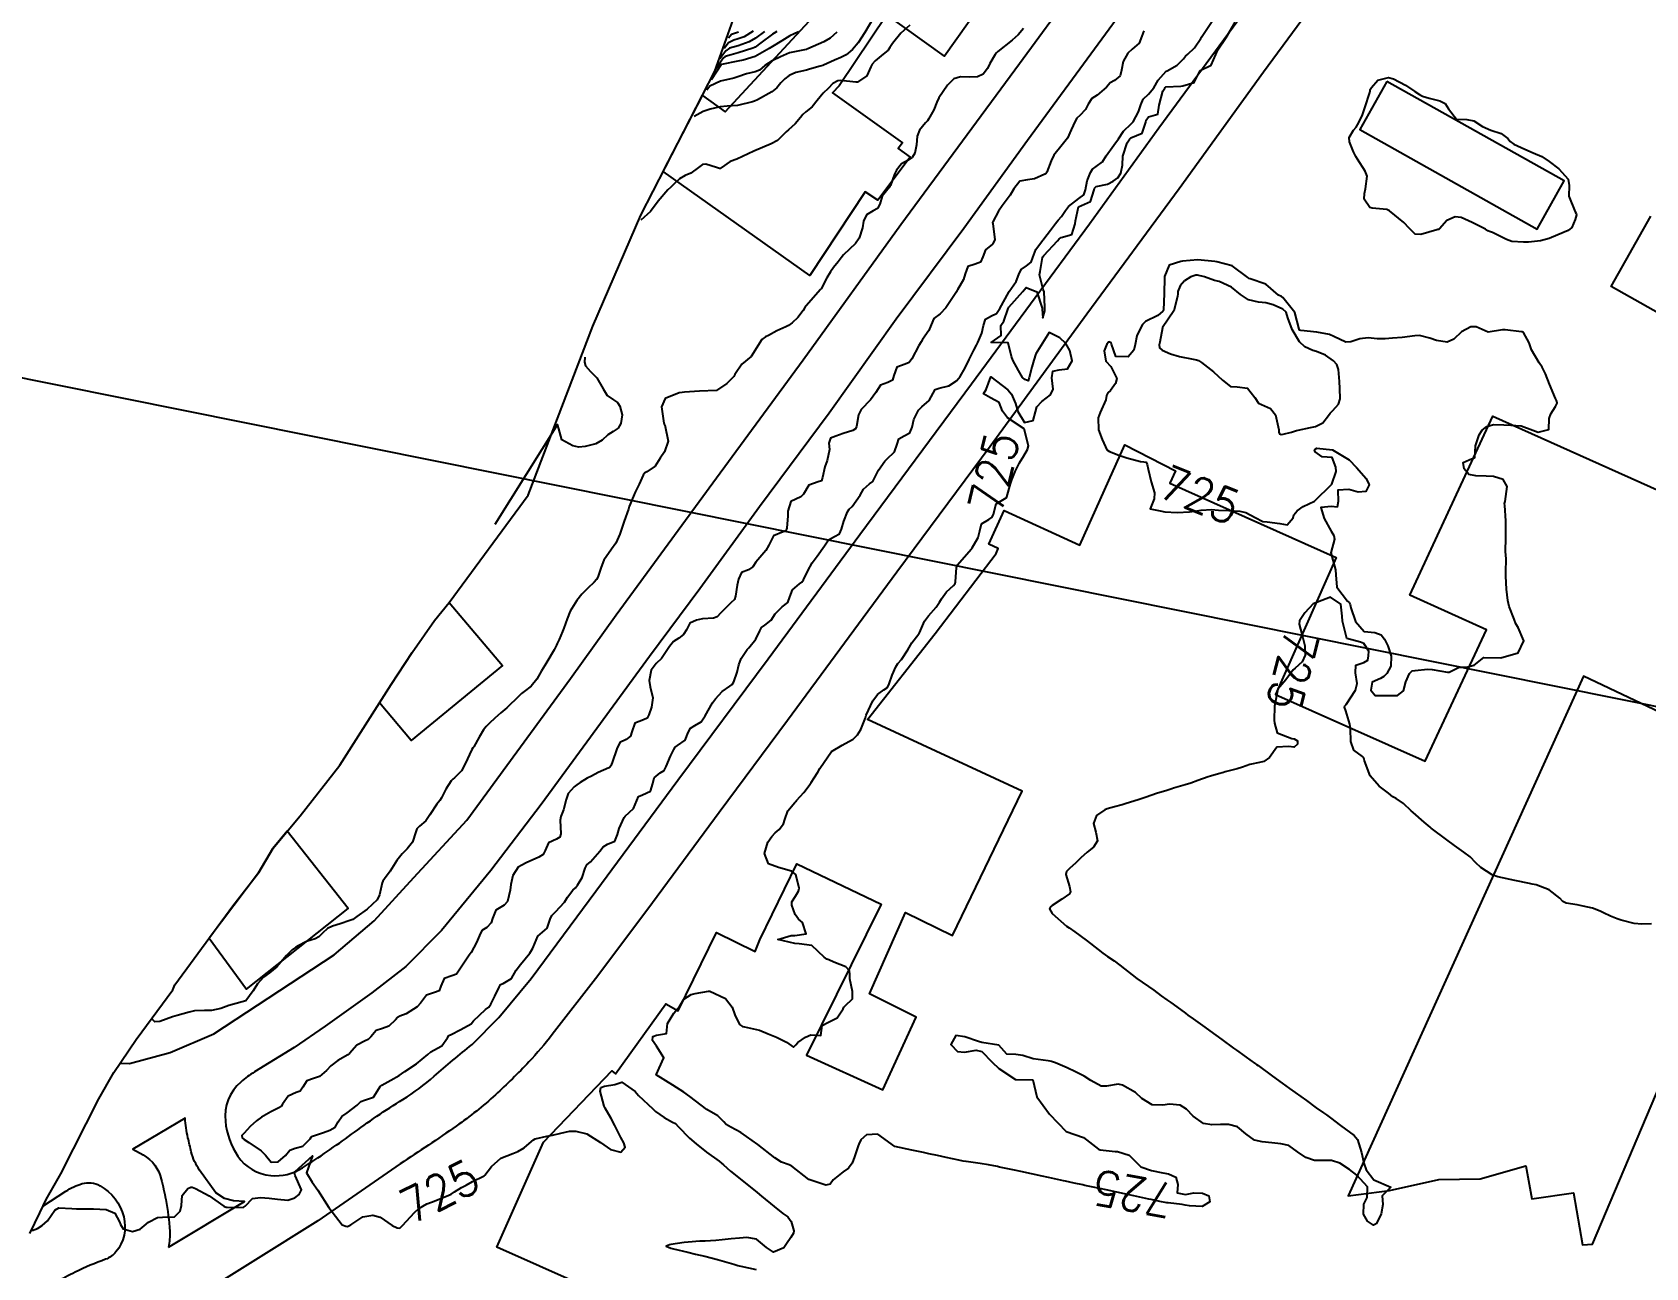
# Model space of a CAD drawing. Header units: metres. Extents: x 318500 to 325275, y 7408834 to 7428799.
# Drawn here: x 322955.4 to 323143.9, y 7418727.6 to 7418871.9 of the extents above; entities that cross this region are included whole.
import ezdxf
from ezdxf.enums import TextEntityAlignment as Align

# ---------------------------------------------------------------- set-up
doc = ezdxf.new("R2010")
doc.units = ezdxf.units.M
doc.header["$MEASUREMENT"] = 0
doc.layers.add('_TEXTO_CONGELA', color=45, linetype='Continuous', plot=False)
for name, color, linetype in [('Area', 45, 'Continuous'), ('Cotas', 45, 'Continuous'), ('Curvas de Nivel 1m', 11, 'Continuous'), ('Curvas de Nivel 5m', 15, 'Continuous'), ('Edificações', 30, 'Continuous'), ('Vias Primárias', 230, 'Continuous')]:
    doc.layers.add(name, color=color, linetype=linetype)
doc.styles.add('Style-STANDARD', font='STANDARD.shx')

msp = doc.modelspace()

# ---------------------------------------------------------------- linework, layer by layer
at = {"layer": '_TEXTO_CONGELA'}
msp.add_line((323261.6, 7418769.7), (322845.17, 7418853.43), dxfattribs=at)
at = {"layer": 'Area'}
msp.add_lwpolyline([(322955.14, 7418731.59), (322956.3, 7418734.02), (322957.04, 7418735.59), (322958.76, 7418738.56), (322963.19, 7418747.33), (322964.96, 7418750.41), (322967.58, 7418754.28), (322971.84, 7418760.05), (322972.07, 7418760.64), (322978.85, 7418769.86), (322981.84, 7418773.74), (322983.54, 7418776.58), (322986.71, 7418780.4), (322991.36, 7418786.31), (322997.35, 7418795.73), (322999.79, 7418799.47), (323002.42, 7418803.21), (323004.13, 7418805.3), (323013.33, 7418817.83), (323020.88, 7418837.56), (323026.49, 7418850.52), (323035.16, 7418867.36), (323038.25, 7418876.11)], dxfattribs=at)
at = {"layer": 'Curvas de Nivel 1m', "flags": 128}
for points, elevation in [([(323085.27, 7418872.05), (323085.03, 7418871.42), (323084.7, 7418870.61), (323083.88, 7418869.9), (323083.38, 7418869.44), (323082.84, 7418868.47), (323082.66, 7418867.45), (323082.5, 7418866.79), (323081.83, 7418866.27), (323081.31, 7418865.99), (323080.9, 7418865.47), (323079.81, 7418864.54), (323079.16, 7418864.14), (323078.76, 7418863.5), (323078.44, 7418862.86), (323077.78, 7418862.16), (323077.44, 7418861.85), (323077.25, 7418861.52), (323076.78, 7418860.5), (323076.34, 7418859.53), (323075.73, 7418858.74), (323074.76, 7418857.55), (323074.41, 7418856.86), (323073.92, 7418855.57), (323073.84, 7418855.42), (323073.69, 7418855.32), (323072.47, 7418854.79), (323071.68, 7418854.64), (323070.76, 7418854.51), (323070.08, 7418853.61), (323069.65, 7418852.87), (323068.7, 7418851.63), (323068.28, 7418850.99), (323067.61, 7418849.75), (323067.58, 7418849.68), (323067.58, 7418849.65), (323067.61, 7418849.56), (323067.86, 7418847.65), (323067.57, 7418847.15), (323066.75, 7418846.48), (323066.44, 7418845.66), (323066.16, 7418845.06), (323065.55, 7418844.81), (323064.7, 7418844.53), (323064.37, 7418843.69), (323064.19, 7418843.02), (323063.5, 7418841.83), (323063.45, 7418841.76), (323063.43, 7418841.7), (323063.38, 7418841.58), (323062.12, 7418839.72), (323061.47, 7418839.02), (323060.74, 7418838.46), (323060.42, 7418837.74), (323060.13, 7418837.06), (323059.42, 7418836.03), (323059.24, 7418835.75), (323058.99, 7418835.33), (323058.15, 7418833.77), (323057.85, 7418833.31), (323057.39, 7418833.14), (323056.39, 7418832.79), (323056.05, 7418831.8), (323055.9, 7418831.27), (323055.36, 7418830.98), (323054.48, 7418830.69), (323053.96, 7418829.82), (323053.33, 7418828.98), (323052.24, 7418827.85), (323051.93, 7418827.23), (323051.69, 7418825.85), (323051.58, 7418825.56), (323051.28, 7418825.38), (323050.13, 7418825.02), (323049.27, 7418824.72), (323048.67, 7418824.49), (323048.48, 7418823.89), (323048.54, 7418823.18), (323048.27, 7418821.89), (323047.98, 7418821.15), (323047.73, 7418819.9), (323047.59, 7418819.52), (323047.2, 7418819.39), (323046.11, 7418819.01), (323045.51, 7418817.93), (323045.18, 7418817.63), (323044.02, 7418817.1), (323043.69, 7418815.95), (323043.68, 7418815.43), (323043.55, 7418813.96), (323043.43, 7418813.66), (323043.12, 7418813.55), (323042.01, 7418813.08), (323041.46, 7418811.98), (323041.09, 7418811.39), (323039.94, 7418810.01), (323039.6, 7418809.48), (323039.07, 7418809.11), (323038.28, 7418808.81), (323037.93, 7418808.03), (323037.76, 7418807.31), (323037.57, 7418806.03), (323037.43, 7418805.63), (323037.01, 7418805.27), (323035.8, 7418804.06), (323035.43, 7418803.63), (323034.99, 7418803.47), (323033.69, 7418803.39), (323032.99, 7418803.25), (323032.21, 7418802.88), (323031.82, 7418802.11), (323031.49, 7418801.58), (323030.96, 7418801.15), (323030.33, 7418800.75), (323029.87, 7418800.14), (323028.93, 7418798.76), (323028.31, 7418798.16), (323027.7, 7418797.38), (323027.47, 7418796.17), (323027.6, 7418795.45), (323027.89, 7418794.16), (323027.76, 7418793.08), (323027.44, 7418792.17), (323027.23, 7418791.78), (323026.83, 7418791.61), (323025.8, 7418791.22), (323025.44, 7418790.19), (323025.3, 7418789.7), (323024.8, 7418789.31), (323024.06, 7418788.94), (323023.72, 7418788.22), (323023.16, 7418786.62), (323022.99, 7418786.23), (323022.9, 7418786.08), (323022.76, 7418786), (323021.54, 7418785.45), (323020.74, 7418785.01), (323020.23, 7418784.78), (323019.4, 7418784.27), (323019.01, 7418783.99), (323018.72, 7418783.78), (323018.02, 7418782.99), (323017.79, 7418782.29), (323017.47, 7418781.08), (323017.17, 7418780.3), (323017.1, 7418779.88), (323017.16, 7418778.3), (323017.05, 7418777.89), (323016.64, 7418777.64), (323015.72, 7418777.23), (323015.32, 7418776.32), (323015.09, 7418775.85), (323014.61, 7418775.54), (323013.13, 7418774.88), (323012.6, 7418774.64), (323012.19, 7418774.37), (323011.54, 7418773.42), (323011.31, 7418772.38), (323011.23, 7418771.71), (323010.95, 7418770.38), (323010.54, 7418769.94), (323009.56, 7418769.37), (323009.19, 7418768.4), (323009.04, 7418767.87), (323008.5, 7418767.36), (323007.93, 7418766.99), (323007.66, 7418766.42), (323007.31, 7418765.6), (323006.68, 7418764.44), (323006.46, 7418764.11), (323005.36, 7418762.46), (323004.99, 7418761.9), (323004.43, 7418761.7), (323003.53, 7418761.37), (323003.14, 7418760.48), (323002.94, 7418759.95), (323002.4, 7418759.77), (323001.47, 7418759.43), (323000.76, 7418758.51), (323000.38, 7418758.07), (322999.08, 7418757.25), (322998.36, 7418756.97), (322998.07, 7418756.84), (322997.85, 7418756.56), (322997.08, 7418755.83), (322996.34, 7418755.56), (322995.61, 7418755.31), (322994.96, 7418754.59), (322994.66, 7418754.26), (322994.32, 7418754.11), (322993.32, 7418753.61), (322992.47, 7418752.63), (322992.3, 7418752.47), (322991.13, 7418751.8), (322990.29, 7418751.18), (322989.78, 7418750.66), (322988.99, 7418749.95), (322988.27, 7418749.71), (322987.5, 7418749.45), (322987.01, 7418748.7), (322986.7, 7418748.24), (322986.24, 7418748.06), (322985.3, 7418747.65), (322984.67, 7418746.73), (322984.5, 7418746.44), (322984.22, 7418746.27), (322983.27, 7418745.8), (322982.2, 7418745.19), (322981.6, 7418744.77), (322980.88, 7418744.09), (322980.18, 7418743.31), (322979.92, 7418743.04), (322979.95, 7418742.79), (322980.17, 7418742.57), (322980.71, 7418742.23), (322982.15, 7418741.26), (322982.65, 7418740.75), (322983.34, 7418739.95), (322984.13, 7418739.96), (322985, 7418740.72), (322985.52, 7418741.35), (322986.15, 7418741.57), (322987.03, 7418741.82), (322987.87, 7418742.68), (322987.99, 7418742.86), (322988.17, 7418742.96), (322989.44, 7418743.41), (322990.19, 7418743.68), (322990.8, 7418744.04), (322991.14, 7418744.64), (322991.57, 7418745.27), (322992.21, 7418745.69), (322993.38, 7418746.61), (322993.81, 7418747.03), (322994.23, 7418747.17), (322995.29, 7418747.52), (322995.95, 7418748.57), (322996.05, 7418748.78), (322996.26, 7418748.92), (322997.32, 7418749.5), (322998.27, 7418750.07), (322998.56, 7418750.26), (322998.94, 7418750.54), (323000.29, 7418751.44), (323001.61, 7418752.5), (323001.96, 7418752.84), (323002.31, 7418753.02), (323003.26, 7418753.54), (323003.93, 7418754.47), (323004.09, 7418754.72), (323004.34, 7418754.86), (323005.42, 7418755.38), (323006.35, 7418755.9), (323006.68, 7418756.11), (323006.95, 7418756.43), (323008.37, 7418757.77), (323008.74, 7418758.04), (323008.97, 7418758.4), (323009.45, 7418759.34), (323009.94, 7418760.39), (323010.13, 7418760.67), (323010.42, 7418760.81), (323011.4, 7418761.4), (323011.96, 7418762.37), (323012.45, 7418763.04), (323013.55, 7418764.34), (323013.88, 7418764.93), (323014.48, 7418766.33), (323015.55, 7418767.28), (323015.93, 7418768.32), (323016.1, 7418768.74), (323016.53, 7418769.17), (323017.57, 7418770.29), (323017.94, 7418770.89), (323018.56, 7418771.71), (323018.86, 7418771.98), (323019.09, 7418772.27), (323019.66, 7418773.19), (323020, 7418774.27), (323020.2, 7418774.67), (323020.61, 7418775.02), (323021.71, 7418776.24), (323022.09, 7418776.77), (323022.63, 7418777.06), (323023.45, 7418777.41), (323023.79, 7418778.21), (323023.97, 7418778.9), (323024.56, 7418780.2), (323024.68, 7418780.34), (323025.64, 7418781.24), (323026.02, 7418782.19), (323026.24, 7418782.65), (323026.71, 7418782.85), (323027.64, 7418783.25), (323027.9, 7418784.16), (323028.07, 7418784.83), (323028.75, 7418785.4), (323029.23, 7418785.66), (323029.48, 7418786.14), (323029.98, 7418787.34), (323030.36, 7418788.13), (323030.52, 7418788.39), (323030.79, 7418788.59), (323031.67, 7418789.24), (323032.03, 7418790.11), (323032.29, 7418790.63), (323032.82, 7418790.95), (323033.57, 7418791.35), (323034, 7418792.08), (323034.86, 7418793.6), (323035.22, 7418794.06), (323036.01, 7418794.91), (323036.88, 7418795.54), (323037.19, 7418795.73), (323037.36, 7418796.04), (323037.76, 7418797.18), (323037.96, 7418798.03), (323038.21, 7418798.74), (323038.94, 7418799.8), (323039.13, 7418800.02), (323039.93, 7418801.03), (323040.42, 7418802), (323040.61, 7418802.36), (323040.98, 7418802.64), (323041.72, 7418803.25), (323042.2, 7418803.97), (323043.01, 7418804.78), (323043.67, 7418805.3), (323043.92, 7418805.95), (323044.21, 7418806.77), (323045.04, 7418807.48), (323045.32, 7418807.67), (323045.49, 7418807.93), (323046.02, 7418808.98), (323046.52, 7418809.92), (323047.09, 7418810.71), (323047.94, 7418811.9), (323048.41, 7418812.6), (323049.12, 7418813.01), (323049.69, 7418813.3), (323049.94, 7418813.87), (323050.22, 7418814.79), (323050.64, 7418815.87), (323050.83, 7418816.2), (323051.17, 7418816.52), (323052.13, 7418817.85), (323052.51, 7418818.52), (323053.2, 7418819.17), (323053.59, 7418819.44), (323053.79, 7418819.82), (323054.27, 7418820.77), (323054.99, 7418821.8), (323055.24, 7418822.04), (323056.14, 7418822.91), (323056.43, 7418823.79), (323056.64, 7418824.41), (323057.27, 7418824.76), (323057.94, 7418825.11), (323058.19, 7418825.77), (323058.39, 7418826.67), (323058.94, 7418827.76), (323059.32, 7418828.15), (323060.17, 7418828.9), (323060.65, 7418829.74), (323060.9, 7418830.18), (323061.35, 7418830.34), (323062.48, 7418830.59), (323063.36, 7418831.18), (323063.62, 7418831.44), (323063.8, 7418831.69), (323064.38, 7418832.69), (323064.86, 7418833.68), (323065.41, 7418834.76), (323065.72, 7418835.36), (323065.87, 7418835.67), (323066.35, 7418836.75), (323066.52, 7418837.66), (323066.75, 7418838.37), (323067.47, 7418838.77), (323068.05, 7418839.06), (323068.42, 7418839.64), (323069.5, 7418841.55), (323069.54, 7418841.62), (323070.33, 7418842.8), (323070.66, 7418843.6), (323070.94, 7418844.2), (323071.55, 7418844.63), (323072.09, 7418845.05), (323072.29, 7418845.58), (323072.63, 7418846.52), (323073.43, 7418847.57), (323073.5, 7418847.65), (323073.58, 7418847.77), (323074.36, 7418848.79), (323074.95, 7418849.55), (323075.23, 7418849.93), (323075.62, 7418850.37), (323076.11, 7418851.06), (323076.45, 7418851.53), (323077.65, 7418852.49), (323078.23, 7418852.92), (323078.43, 7418853.5), (323078.63, 7418854.54), (323079.01, 7418855.5), (323079.27, 7418855.92), (323079.7, 7418856.21), (323080.42, 7418856.77), (323080.85, 7418857.47), (323081.73, 7418858.69), (323082.28, 7418859.45), (323082.86, 7418860.34), (323083.77, 7418861.2), (323083.9, 7418861.3), (323083.99, 7418861.43), (323084.62, 7418862.59), (323084.89, 7418863.42), (323085.16, 7418864.06), (323085.81, 7418864.66), (323086.42, 7418865.4), (323086.93, 7418866.3), (323087.85, 7418867.33), (323087.88, 7418867.35), (323087.98, 7418867.38), (323089.16, 7418868.06), (323089.87, 7418868.79), (323090.12, 7418869.11), (323090.38, 7418869.35), (323091.17, 7418870.06), (323091.9, 7418871.18), (323091.98, 7418871.33), (323092.13, 7418871.55), (323093.31, 7418873.31)], 724), ([(323057.91, 7418872.72), (323056.86, 7418871.8), (323055.89, 7418870.58), (323055.6, 7418870.1), (323055.38, 7418869.81), (323054.56, 7418869.13), (323053.86, 7418868.55), (323053.54, 7418868.15), (323053.38, 7418867.84), (323052.89, 7418866.79), (323051.82, 7418866.06), (323051.63, 7418866.06), (323049.83, 7418866.26), (323049.5, 7418866.22), (323048.92, 7418865.9), (323048.38, 7418865.34), (323047.81, 7418864.78), (323047.09, 7418863.92), (323046.53, 7418863.19), (323045.78, 7418862.59), (323045.43, 7418862.29), (323045.15, 7418861.95), (323044.53, 7418861.19), (323043.75, 7418860.51), (323043.46, 7418860.26), (323043.22, 7418859.98), (323042.46, 7418859.25), (323041.73, 7418858.88), (323039.72, 7418858.02), (323037.7, 7418857.09), (323036.95, 7418856.8), (323035.87, 7418856.07), (323035.76, 7418855.99), (323035.69, 7418855.98), (323035.34, 7418856.08), (323034.1, 7418856.5), (323033.69, 7418856.44), (323033.23, 7418856.11), (323032.36, 7418855.44), (323031.68, 7418855.15), (323031.03, 7418854.78), (323030.37, 7418854.14), (323030.01, 7418853.79), (323029.65, 7418853.48), (323028.53, 7418852.17), (323027.62, 7418850.97), (323026.49, 7418849.96)], 726), ([(323053.68, 7418873.59), (323052.66, 7418871.85), (323051.89, 7418870.66), (323051.24, 7418869.87), (323050.49, 7418869.26), (323049.87, 7418868.93), (323049.14, 7418868.62), (323047.85, 7418868.04), (323047.75, 7418868.01), (323047.43, 7418867.92), (323046.21, 7418867.57), (323045.84, 7418867.47), (323044.6, 7418867.2), (323043.83, 7418866.84), (323043.34, 7418866.46), (323042.87, 7418865.98), (323042.39, 7418865.41), (323041.81, 7418864.92), (323040.13, 7418864.01), (323039.79, 7418863.86), (323039.54, 7418863.78), (323037.78, 7418863.33), (323036.59, 7418863.26), (323035.78, 7418863.2), (323034.59, 7418862.9), (323033.78, 7418862.63), (323032.73, 7418862.05)], 727), ([(323049.38, 7418871.9), (323048.61, 7418871.19), (323047.89, 7418870.76), (323046.01, 7418869.94), (323045.92, 7418869.9), (323045.88, 7418869.89), (323045.83, 7418869.89), (323043.87, 7418869.5), (323042.81, 7418869.03), (323041.86, 7418868.55), (323041, 7418868), (323040.38, 7418867.48), (323039.84, 7418867.26), (323038.84, 7418867.03), (323037.83, 7418866.68), (323037.35, 7418866.53), (323035.82, 7418866.18), (323034.56, 7418865.59), (323034.22, 7418865.12)], 728), ([(323044.91, 7418871.95), (323043.89, 7418871.46), (323042.97, 7418870.89), (323041.87, 7418870.23), (323041.5, 7418870), (323039.86, 7418869.06), (323038.44, 7418868.62), (323037.85, 7418868.5), (323035.91, 7418868.13), (323035.88, 7418868.12), (323034.72, 7418866.34)], 729), ([(323040.95, 7418872), (323039.89, 7418871.2), (323039.14, 7418870.77), (323037.87, 7418870.32), (323036.86, 7418870.04), (323036.42, 7418869.71), (323035.74, 7418868.78)], 731), ([(323039.63, 7418872.02), (323038.56, 7418871.37), (323037.89, 7418871.11), (323037.35, 7418870.98), (323036.74, 7418870.64), (323036.25, 7418870)], 732), ([(323037.9, 7418871.9), (323037.81, 7418871.88), (323037.09, 7418871.62), (323036.75, 7418871.22)], 733), ([(323019.95, 7418833.94), (323019.93, 7418833.37), (323020.03, 7418832.93), (323020.63, 7418832.27), (323021.36, 7418831.54), (323022.12, 7418830.25), (323022.56, 7418829.47), (323023.33, 7418828.97), (323023.76, 7418828.66), (323024.06, 7418828.22), (323024.31, 7418827.21), (323024.17, 7418826.22), (323023.84, 7418825.66), (323023.28, 7418825.26), (323022.64, 7418824.87), (323021.98, 7418824.25), (323021.26, 7418823.83), (323020.01, 7418823.52), (323019.25, 7418823.44), (323018.55, 7418823.59), (323017.26, 7418824.31), (323016.91, 7418825.59), (323016.78, 7418826.07), (323009.44, 7418814.41)], 726)]:
    msp.add_lwpolyline(points, dxfattribs=dict(at, elevation=elevation))
for points, elevation in [([(323118.59, 7418864.19), (323119.81, 7418863.9), (323120.44, 7418863.58), (323120.85, 7418862.94), (323121.78, 7418861.75), (323122.99, 7418861.71), (323123.78, 7418861.55), (323124.79, 7418860.89), (323125.77, 7418860.47), (323126.98, 7418860.08), (323127.76, 7418859.5), (323128.05, 7418859.14), (323128.48, 7418858.84), (323129.74, 7418858.22), (323130.73, 7418857.82), (323131.73, 7418857.38), (323132.59, 7418856.79), (323133.71, 7418855.94), (323134.81, 7418854.75), (323134.94, 7418854.01), (323134.9, 7418852.75), (323135.64, 7418850.91), (323135.74, 7418850.74), (323135.78, 7418850.59), (323135.63, 7418850.02), (323135.25, 7418849.11), (323134.8, 7418848.75), (323133.6, 7418848.23), (323132.59, 7418847.79), (323131.6, 7418847.54), (323130.17, 7418847.39), (323129.6, 7418847.36), (323128.23, 7418847.47), (323127.6, 7418847.68), (323125.97, 7418848.51), (323125.61, 7418848.64), (323125.43, 7418848.7), (323125.15, 7418848.88), (323123.62, 7418849.67), (323122.3, 7418850.25), (323121.63, 7418850.35), (323120.66, 7418849.9), (323119.77, 7418848.95), (323119.7, 7418848.86), (323119.61, 7418848.85), (323119.48, 7418848.83), (323117.6, 7418848.27), (323116.93, 7418848.32), (323116.26, 7418849), (323115.62, 7418849.68), (323113.95, 7418851.03), (323113.64, 7418851.21), (323111.93, 7418851.34), (323111.64, 7418851.43), (323110.97, 7418852.39), (323111.01, 7418853.07), (323111.14, 7418853.6), (323111.32, 7418855.07), (323111.11, 7418855.66), (323110.22, 7418857.08), (323110.02, 7418857.39), (323109.73, 7418857.94), (323109.26, 7418859.09), (323109.22, 7418859.62), (323109.76, 7418860.46), (323110.04, 7418860.82), (323110.21, 7418861.08), (323110.74, 7418862.12), (323111.07, 7418863.07), (323111.63, 7418864.87), (323111.67, 7418865.06), (323111.69, 7418865.19), (323111.83, 7418865.45), (323112.6, 7418866.29), (323113.84, 7418866.6), (323114.41, 7418866.46), (323115.83, 7418865.72), (323116.9, 7418864.99), (323117.44, 7418864.61), (323117.81, 7418864.43)], 726), ([(323092.32, 7418843.32), (323091.53, 7418843.54), (323091.32, 7418843.54), (323090.74, 7418843.34), (323090, 7418842.87), (323089.51, 7418842.28), (323089.24, 7418841.62), (323089.21, 7418841.35), (323089.19, 7418841.05), (323088.77, 7418839.36), (323087.45, 7418837.4), (323087.44, 7418837.38), (323087.11, 7418835.7), (323087.04, 7418835.39), (323087.07, 7418835.04), (323087.41, 7418834.77), (323088.36, 7418834.32), (323089.41, 7418834.03), (323091.02, 7418833.71), (323091.4, 7418833.65), (323091.65, 7418833.57), (323092, 7418833.32), (323093.38, 7418832.24), (323094.43, 7418831.28), (323095.36, 7418830.53), (323096.14, 7418830.48), (323097.36, 7418830.32), (323098.22, 7418829.24), (323098.66, 7418828.56), (323099.33, 7418828.25), (323100.05, 7418827.94), (323100.63, 7418827.2), (323101.02, 7418825.47), (323101.03, 7418825.19), (323101.09, 7418824.99), (323101.29, 7418824.92), (323101.53, 7418824.94), (323102.48, 7418825.18), (323103.09, 7418825.37), (323103.29, 7418825.41), (323104.73, 7418825.72), (323105.3, 7418825.84), (323106.16, 7418826.27), (323106.83, 7418827.12), (323107.02, 7418827.42), (323107.33, 7418827.71), (323108, 7418828.45), (323108.18, 7418829.1), (323108.16, 7418830.3), (323108.11, 7418831.1), (323107.98, 7418832.51), (323107.81, 7418833.11), (323107.41, 7418833.53), (323106.47, 7418834.18), (323105.41, 7418834.61), (323105.01, 7418834.74), (323104.05, 7418835.16), (323103.43, 7418835.73), (323102.58, 7418837.18), (323102.09, 7418838.56), (323101.86, 7418839.19), (323101.48, 7418839.56), (323100.34, 7418840.06), (323099.49, 7418840.29), (323098.65, 7418840.39), (323097.49, 7418840.63), (323096.55, 7418841.26), (323095.51, 7418842.12), (323094.05, 7418842.77), (323093.52, 7418842.9)], 724)]:
    msp.add_lwpolyline(points, close=True, dxfattribs=dict(at, elevation=elevation))
at = {"layer": 'Curvas de Nivel 5m', "flags": 128}
for points, elevation in [([(323071.19, 7418872.32), (323070.57, 7418871.61), (323069.89, 7418870.98), (323068.2, 7418869.65), (323068.04, 7418869.49), (323067.87, 7418869.28), (323067.26, 7418868.26), (323066.99, 7418867.66), (323066.5, 7418867), (323065.84, 7418866.68), (323064.87, 7418866.65), (323063.84, 7418866.7), (323063.07, 7418866.47), (323062.34, 7418865.72), (323061.81, 7418864.97), (323061.32, 7418864.22), (323061.08, 7418863.74), (323060.71, 7418862.82), (323060.11, 7418861.75), (323059.97, 7418861.55), (323059.76, 7418861.31), (323059.05, 7418860.46), (323058.78, 7418859.76), (323058.7, 7418858.73), (323058.5, 7418857.77), (323058.21, 7418857.28), (323057.71, 7418856.96), (323056.96, 7418856.54), (323056.36, 7418855.8), (323056.15, 7418855.33), (323055.66, 7418853.98), (323055.6, 7418853.87), (323055.55, 7418853.81), (323054.71, 7418852.76), (323054.43, 7418851.82), (323054.13, 7418851.32), (323053.63, 7418851.04), (323052.88, 7418850.58), (323052.52, 7418849.85), (323052.38, 7418849.06), (323052, 7418847.85), (323051.57, 7418847.23), (323050.19, 7418845.88), (323049.9, 7418845.54), (323049.55, 7418845.08), (323049, 7418844.43), (323048.65, 7418843.9), (323048.22, 7418843.2), (323047.56, 7418841.91), (323047.53, 7418841.88), (323047.5, 7418841.84), (323045.8, 7418839.94), (323045.67, 7418839.74), (323045.47, 7418839.39), (323044.84, 7418838.57), (323044.16, 7418837.96), (323043.75, 7418837.66), (323043.44, 7418837.49), (323042.4, 7418837.01), (323041.43, 7418836.49), (323041.08, 7418836.34), (323040.62, 7418836), (323039.4, 7418834.02), (323038.3, 7418833.12), (323037.55, 7418832.04), (323037.49, 7418831.92), (323037.36, 7418831.68), (323036.55, 7418830.86), (323035.34, 7418830.07), (323033.34, 7418829.96), (323031.59, 7418829.87), (323031.34, 7418829.84), (323030.98, 7418829.77), (323029.33, 7418829.14), (323028.9, 7418828.16), (323029.2, 7418826.24), (323029.24, 7418826.15), (323029.29, 7418826.05), (323029.68, 7418824.14), (323029.25, 7418822.89), (323028.78, 7418822.16), (323028.16, 7418821.23), (323027.22, 7418820.57), (323026.97, 7418820.43), (323026.76, 7418820.18), (323026.29, 7418819.1), (323025.86, 7418818.19), (323025.64, 7418817.73), (323025.16, 7418816.5), (323025.05, 7418816.2), (323024.54, 7418814.8), (323024.35, 7418814.21), (323024.04, 7418813.29), (323023.57, 7418812.22), (323023.09, 7418811.53), (323022.2, 7418810.24), (323021.88, 7418809.44), (323021.49, 7418808.25), (323021.32, 7418807.99), (323021.04, 7418807.69), (323020.31, 7418806.98), (323019.63, 7418806.27), (323019.01, 7418805.53), (323018.26, 7418804.29), (323017.9, 7418803.38), (323017.52, 7418802.3), (323017.35, 7418801.91), (323016.95, 7418800.96), (323016.75, 7418800.5), (323016.66, 7418800.31), (323016.38, 7418799.76), (323015.51, 7418798.33), (323015.29, 7418797.96), (323014.9, 7418797.31), (323014.55, 7418796.68), (323014.36, 7418796.35), (323013.7, 7418795.53), (323012.87, 7418794.89), (323012.57, 7418794.66), (323012.27, 7418794.37), (323010.85, 7418793), (323010.14, 7418792.4), (323009.44, 7418791.8), (323008.82, 7418791.22), (323008.43, 7418790.81), (323008.12, 7418790.43), (323007.64, 7418789.59), (323006.98, 7418788.44), (323006.89, 7418788.32), (323006.78, 7418788.14), (323006, 7418786.45), (323005.57, 7418785.64), (323004.74, 7418784.81), (323004.54, 7418784.66), (323004.34, 7418784.47), (323003.71, 7418783.48), (323003.21, 7418782.48), (323003.02, 7418782.16), (323002.69, 7418781.73), (323001.85, 7418780.5), (323001.38, 7418779.8), (323000.66, 7418779.17), (323000.33, 7418778.85), (323000.21, 7418778.53), (322999.84, 7418777.32), (322999.23, 7418776.54), (322998.61, 7418775.93), (322998.01, 7418775.15), (322997.63, 7418774.56), (322997.23, 7418773.92), (322996.58, 7418773.03), (322996.38, 7418772.76), (322996.3, 7418772.57), (322995.99, 7418771.14), (322995.71, 7418770.58), (322994.53, 7418769.48), (322993.34, 7418768.62), (322992.85, 7418768.29), (322992.51, 7418768.15), (322991.37, 7418767.78), (322990.5, 7418767.48), (322989.92, 7418767.24), (322989.32, 7418766.67), (322988.91, 7418766.25), (322988.48, 7418766.03), (322987.46, 7418765.71), (322986.47, 7418765.22), (322986.17, 7418765.01), (322985.79, 7418764.72), (322985.1, 7418764.08), (322984.45, 7418763.29), (322983.98, 7418762.74), (322983.12, 7418762.06), (322982.42, 7418761.56), (322981.72, 7418760.77), (322981.21, 7418759.96), (322980.38, 7418758.79), (322978.82, 7418758.36), (322978.37, 7418758.22), (322977.44, 7418757.89), (322976.36, 7418757.66), (322975.54, 7418757.67), (322974.36, 7418757.63), (322973.77, 7418757.47), (322972.35, 7418757.08), (322971.81, 7418756.9), (322970.34, 7418756.37), (322969.75, 7418756.33), (322969.47, 7418756.61)], 725), ([(323144.54, 7418767.79), (323143.43, 7418767.73), (323142.54, 7418767.8), (323141.01, 7418768.19), (323140.55, 7418768.34), (323139.77, 7418768.67), (323138.94, 7418769.07), (323138.56, 7418769.25), (323137.66, 7418769.6), (323136.56, 7418769.85), (323135.85, 7418770.01), (323134.56, 7418770.2), (323134.2, 7418770.37), (323133.85, 7418770.75), (323132.58, 7418771.73), (323131.06, 7418772.32), (323130.59, 7418772.41), (323130.28, 7418772.48), (323128.6, 7418772.82), (323126.61, 7418773.25), (323125.95, 7418773.51), (323124.62, 7418774.34), (323124.03, 7418774.88), (323123.36, 7418775.61), (323122.64, 7418776.16), (323121.54, 7418776.91), (323120.66, 7418777.58), (323118.83, 7418778.95), (323118.68, 7418779.07), (323117.99, 7418779.66), (323116.71, 7418780.77), (323116.48, 7418780.98), (323115.57, 7418781.84), (323114.72, 7418782.41), (323114.33, 7418782.62), (323113.82, 7418783.02), (323112.74, 7418783.84), (323111.7, 7418785.05), (323111.02, 7418786.82), (323110.97, 7418787.06), (323110.92, 7418787.19), (323110.79, 7418787.31), (323109.77, 7418788.04), (323109.41, 7418789.08), (323109.38, 7418790.53), (323109.32, 7418791.08), (323108.86, 7418792.65), (323108.69, 7418793.09), (323108.73, 7418793.24), (323108.87, 7418793.38), (323109.99, 7418795.07), (323110.16, 7418795.82), (323109.99, 7418797.07), (323110.03, 7418797.98), (323110.94, 7418798.31), (323111.42, 7418798.58), (323111.51, 7418799.05), (323111.53, 7418799.63), (323110.96, 7418800.5), (323110.55, 7418800.65), (323108.97, 7418801.09), (323108.44, 7418803.1), (323108.42, 7418803.69), (323108.28, 7418805.1), (323107.04, 7418805.91), (323105.03, 7418805.14), (323104.07, 7418804.1), (323103.42, 7418803.16), (323103.39, 7418802.77), (323103.82, 7418801.16), (323104.06, 7418800.25), (323104.08, 7418799.15), (323103.75, 7418798.35), (323102.93, 7418797.63), (323102.68, 7418797.42), (323102.49, 7418797.17), (323101.84, 7418796.25), (323100.89, 7418795.19), (323100.53, 7418793.2), (323100.48, 7418791.56), (323100.52, 7418791.19), (323100.82, 7418790.06), (323102.55, 7418789.43), (323102.81, 7418789.38), (323103.21, 7418789.16), (323103.21, 7418788.75), (323102.8, 7418788.41), (323102.14, 7418788.5), (323100.8, 7418788.39), (323099.94, 7418787.2), (323099.26, 7418786.73), (323098.78, 7418786.62), (323097.64, 7418786.37), (323096.77, 7418786.06), (323096.16, 7418785.86), (323094.76, 7418785.51), (323094.57, 7418785.46), (323093.96, 7418785.28), (323093.04, 7418785.01), (323092.75, 7418784.92), (323091.56, 7418784.5), (323090.74, 7418784.21), (323090.07, 7418784), (323088.73, 7418783.6), (323088.54, 7418783.54), (323087.93, 7418783.36), (323086.73, 7418782.98), (323085.54, 7418782.58), (323084.72, 7418782.29), (323083.08, 7418781.79), (323082.71, 7418781.68), (323081.84, 7418781.44), (323080.98, 7418781.19), (323080.7, 7418781.08), (323079.72, 7418780.44), (323079.36, 7418779.47), (323079.65, 7418778.49), (323079.86, 7418777.47), (323079.39, 7418776.73), (323078.64, 7418776.15), (323077.88, 7418775.49), (323077.28, 7418774.84), (323076.61, 7418774.27), (323076.22, 7418773.9), (323076.13, 7418773.52), (323076.58, 7418772.13), (323076.7, 7418771.51), (323076.57, 7418771.26), (323075.68, 7418770.64), (323074.55, 7418769.91), (323074.34, 7418769.76), (323074.25, 7418769.54), (323074.54, 7418768.97), (323076.21, 7418767.51), (323076.52, 7418767.29), (323077.19, 7418766.82), (323078.5, 7418765.88), (323079.04, 7418765.47), (323080.48, 7418764.35), (323080.99, 7418763.97), (323081.78, 7418763.44), (323082.46, 7418762.96), (323084.44, 7418761.4), (323086.42, 7418760.01), (323087.29, 7418759.37), (323087.94, 7418758.89), (323088.4, 7418758.57), (323089.12, 7418758.07), (323090.12, 7418757.32), (323090.39, 7418757.12), (323091.02, 7418756.67), (323092.37, 7418755.72), (323092.95, 7418755.29), (323094.35, 7418754.27), (323095.74, 7418753.25), (323096.09, 7418753), (323096.33, 7418752.83), (323097.65, 7418751.89), (323098.31, 7418751.42), (323098.43, 7418751.34), (323098.6, 7418751.22), (323100.29, 7418749.99), (323101.4, 7418749.17), (323102.27, 7418748.53), (323104.25, 7418747.14), (323105.39, 7418746.27), (323106.24, 7418745.7), (323106.59, 7418745.46), (323107.07, 7418745.1), (323108.22, 7418744.23), (323109.83, 7418743.06), (323110.19, 7418742.59), (323110.69, 7418741.05), (323110.94, 7418739.83), (323111.22, 7418739.04), (323112.13, 7418737.88), (323114.12, 7418737), (323113.1, 7418736.02), (323113.16, 7418735.01), (323112.97, 7418733.91), (323112.55, 7418733.02), (323112.37, 7418732.72), (323112.06, 7418732.57), (323111.37, 7418733.04), (323110.91, 7418733.88), (323110.93, 7418735.05), (323111.34, 7418735.8), (323111.39, 7418737.04), (323110.14, 7418738.41), (323109.27, 7418739.07), (323108.16, 7418739.84), (323107.19, 7418740.13), (323106.16, 7418740.12), (323105.19, 7418740.15), (323104.16, 7418740.5), (323103.21, 7418741.15), (323102.18, 7418741.87), (323101.27, 7418742.09), (323100.19, 7418742.2), (323099.09, 7418742.3), (323098.19, 7418742.52), (323097.17, 7418743.23), (323096.21, 7418744.07), (323095.15, 7418744.32), (323094.22, 7418744.35), (323093.2, 7418744.3), (323092.22, 7418744.45), (323091.01, 7418745.31), (323090.24, 7418746.14), (323089.5, 7418746.59), (323088.24, 7418746.72), (323087.49, 7418746.61), (323086.24, 7418746.64), (323085.02, 7418747.39), (323084.26, 7418748.06), (323082.75, 7418748.95), (323082.27, 7418749.04), (323080.9, 7418748.82), (323080.27, 7418748.83), (323079.08, 7418749.47), (323078.29, 7418749.99), (323077.29, 7418750.5), (323076.3, 7418750.94), (323074.92, 7418751.53), (323074.47, 7418751.69), (323074.31, 7418751.74), (323074.06, 7418751.79), (323072.31, 7418752), (323071.12, 7418752.38), (323070.32, 7418752.51), (323069.27, 7418752.55), (323068.33, 7418753.62), (323066.33, 7418753.93), (323065.96, 7418754.02), (323064.34, 7418754.58), (323063.29, 7418754.74), (323062.73, 7418753.69), (323063.49, 7418752.85), (323064.32, 7418752.77), (323065.67, 7418753), (323066.32, 7418752.86), (323067.55, 7418751.63), (323068.3, 7418750.87), (323070.28, 7418749.59), (323072.28, 7418749.56), (323072.75, 7418747.55), (323074.23, 7418745.54), (323076.2, 7418743.51), (323078.19, 7418742.82), (323079.97, 7418741.46), (323080.17, 7418741.37), (323081.92, 7418741.18), (323082.17, 7418741.17), (323083.53, 7418740.77), (323084.16, 7418740.13), (323084.9, 7418739.39), (323086.14, 7418738.97), (323087.48, 7418738.7), (323088.14, 7418738.59), (323088.99, 7418738.2), (323089.21, 7418737.33), (323089.14, 7418736.37), (323090.1, 7418736.17), (323091.08, 7418736.34), (323092.1, 7418736.3), (323092.83, 7418736.02), (323092.97, 7418735.29), (323092.08, 7418734.78), (323090.58, 7418734.82), (323090.09, 7418734.92), (323089.74, 7418734.98), (323088.09, 7418735.17), (323087.94, 7418735.2), (323087.11, 7418735.36), (323086.09, 7418735.58), (323085.84, 7418735.63), (323084.1, 7418736), (323083.35, 7418736.16), (323082.1, 7418736.43), (323080.86, 7418736.7), (323080.11, 7418736.86), (323078.37, 7418737.23), (323078.12, 7418737.28), (323077.12, 7418737.5), (323076.12, 7418737.71), (323075.87, 7418737.76), (323074.13, 7418738.14), (323073.38, 7418738.3), (323072.14, 7418738.56), (323070.89, 7418738.83), (323070.14, 7418738.99), (323068.4, 7418739.37), (323068.15, 7418739.42), (323067.12, 7418739.63), (323066.15, 7418739.8), (323064.5, 7418740.01), (323064.15, 7418740.07), (323063.66, 7418740.17), (323062.16, 7418740.49), (323061.16, 7418740.71), (323060.16, 7418740.92), (323059.5, 7418741.06), (323058.17, 7418741.35), (323056.17, 7418741.77), (323054.19, 7418743.21), (323052.86, 7418743.15), (323052.18, 7418742.53), (323051.96, 7418742.05), (323051.88, 7418741.83), (323051.45, 7418740.55), (323051.17, 7418739.84), (323050.76, 7418739.23), (323050.13, 7418738.8), (323048.97, 7418737.87), (323048.62, 7418737.37), (323048.11, 7418737.27), (323046.12, 7418737.91), (323044.14, 7418739.49), (323043.84, 7418739.64), (323042.95, 7418739.95), (323042.15, 7418740.46), (323040.17, 7418741.99), (323038.19, 7418743.39), (323037.01, 7418744.03), (323036.49, 7418744.32), (323036.21, 7418744.63), (323035.51, 7418745.35), (323034.22, 7418746.07), (323032.24, 7418747.59), (323031.53, 7418748.1), (323030.26, 7418748.92), (323028.28, 7418750.15), (323029.18, 7418752.14), (323028.32, 7418753.48), (323027.87, 7418754.15), (323027.89, 7418754.61), (323028.34, 7418754.78), (323029.51, 7418754.96), (323029.6, 7418756.13), (323030.37, 7418757.32), (323031.02, 7418758.11), (323031.52, 7418758.97), (323032.4, 7418759.52), (323032.86, 7418759.63), (323034.41, 7418759.92), (323034.56, 7418759.91), (323036.4, 7418759.05), (323037.17, 7418758.03), (323037.49, 7418757.15), (323038.04, 7418756.01), (323038.36, 7418755.79), (323038.62, 7418755.74), (323040.35, 7418755.35), (323041.38, 7418754.94), (323042.34, 7418754.54), (323043.53, 7418753.94), (323044.32, 7418753.38), (323044.59, 7418753.66), (323044.84, 7418753.92), (323045.72, 7418754.54), (323046.34, 7418754.8), (323047.51, 7418754.72), (323047.69, 7418755.89), (323048.36, 7418756.24), (323049.43, 7418756.81), (323050.14, 7418757.86), (323050.21, 7418758.03), (323050.38, 7418758.19), (323051.23, 7418759.01), (323051.24, 7418759.85), (323050.93, 7418761.36), (323050.91, 7418761.85), (323050.88, 7418762.29), (323050.45, 7418762.76), (323049.04, 7418763.29), (323048.46, 7418763.55), (323048.24, 7418763.66), (323047.93, 7418763.89), (323046.48, 7418765.24), (323044.98, 7418765.43), (323044.48, 7418765.49), (323042.49, 7418765.96), (323044.05, 7418766.39), (323044.5, 7418766.39), (323045.83, 7418766.59), (323045.38, 7418767.93), (323044.92, 7418768.33), (323044.53, 7418768.85), (323044.13, 7418769.94), (323044.14, 7418770.35), (323044.56, 7418771), (323044.92, 7418771.58), (323044.98, 7418771.93), (323044.59, 7418773.55), (323044.11, 7418773.94), (323042.6, 7418774.35), (323041.42, 7418774.79), (323040.96, 7418775.98), (323041.33, 7418777.29), (323041.8, 7418777.97), (323042.21, 7418778.41), (323042.66, 7418778.78), (323043.18, 7418779.44), (323043.31, 7418779.95), (323043.67, 7418780.97), (323044.5, 7418781.94), (323044.6, 7418782.05), (323044.7, 7418782.17), (323045.54, 7418783.1), (323046.17, 7418783.92), (323046.39, 7418784.27), (323046.74, 7418784.81), (323047.17, 7418785.48), (323047.42, 7418785.9), (323048.78, 7418787.88), (323050.03, 7418788.63), (323050.8, 7418789.08), (323051.3, 7418789.35), (323051.8, 7418789.85), (323052.2, 7418790.46), (323052.75, 7418791.83), (323052.84, 7418792.13), (323053.61, 7418793.82), (323054.14, 7418794.54), (323054.88, 7418795.09), (323055.3, 7418795.38), (323055.49, 7418795.79), (323055.86, 7418796.83), (323056.27, 7418797.79), (323056.52, 7418798.18), (323056.93, 7418798.63), (323057.68, 7418799.77), (323058.14, 7418800.57), (323058.97, 7418801.62), (323059.03, 7418801.69), (323059.05, 7418801.75), (323059.62, 7418803.11), (323060.1, 7418803.73), (323061.01, 7418804.76), (323061.4, 7418805.33), (323061.63, 7418805.71), (323062.19, 7418806.55), (323063.04, 7418807.28), (323063.22, 7418807.52), (323063.27, 7418807.7), (323063.38, 7418809.39), (323063.5, 7418809.69), (323065.1, 7418811.52), (323065.2, 7418811.67), (323065.89, 7418812.89), (323066.1, 7418813.66), (323066.3, 7418814.5), (323067.15, 7418814.99), (323067.54, 7418815.25), (323067.68, 7418815.63), (323067.99, 7418816.81), (323069.18, 7418817.54), (323069.25, 7418817.62), (323069.67, 7418819.14), (323069.85, 7418819.61), (323070.22, 7418820.61), (323070.74, 7418821.6), (323071.25, 7418822.42), (323071.67, 7418823.17), (323071.8, 7418823.58), (323071.29, 7418825.59), (323069.31, 7418826.86), (323068.73, 7418827.63), (323068.37, 7418828.67), (323067.34, 7418829.19), (323066.52, 7418829.66), (323066.83, 7418830.17), (323067.37, 7418831.65), (323069.35, 7418830.15), (323069.79, 7418829.61), (323070.25, 7418828.53), (323070.53, 7418827.6), (323071.3, 7418826.33), (323072.31, 7418826.57), (323072.6, 7418827.58), (323072.76, 7418828.14), (323073.33, 7418828.77), (323074.37, 7418829.55), (323074.67, 7418830.23), (323074.5, 7418831.55), (323074.61, 7418832.32), (323075.38, 7418832.47), (323076.34, 7418832.58), (323076.88, 7418833.52), (323076.6, 7418834.71), (323076.13, 7418835.53), (323075.43, 7418836.19), (323074.19, 7418836.81), (323073.42, 7418835.57), (323072.65, 7418834.34), (323072.4, 7418833.58), (323072.18, 7418832.79), (323071.85, 7418831.59), (323071.76, 7418831.19), (323071.37, 7418831.33), (323071.07, 7418831.59), (323070.6, 7418832.38), (323069.95, 7418833.61), (323069.8, 7418834.01), (323069.42, 7418835.62), (323067.42, 7418835.65), (323068.6, 7418836.47), (323068.57, 7418837.63), (323068.91, 7418838.17), (323069.42, 7418839.62), (323069.48, 7418839.77), (323071.12, 7418841.6), (323071.27, 7418841.83), (323071.51, 7418842.08), (323072.74, 7418841.58), (323073.36, 7418839.69), (323073.36, 7418839.57), (323073.46, 7418838.53), (323073.68, 7418839.37), (323073.7, 7418839.57), (323073.7, 7418839.79), (323073.6, 7418841.57), (323073.5, 7418841.84), (323073.08, 7418843.57), (323073.15, 7418843.95), (323073.42, 7418845.57), (323073.45, 7418845.68), (323073.56, 7418845.82), (323075.15, 7418847.55), (323075.35, 7418847.78), (323075.59, 7418847.92), (323076.83, 7418848.28), (323077.22, 7418849.52), (323077.27, 7418849.86), (323077.62, 7418851.51), (323077.64, 7418851.52), (323079.03, 7418852.11), (323079.45, 7418853.49), (323079.48, 7418853.67), (323079.67, 7418853.86), (323081, 7418854.14), (323081.68, 7418854.49), (323082.22, 7418854.91), (323082.58, 7418855.45), (323082.76, 7418856.39), (323082.81, 7418857.44), (323083.29, 7418858.99), (323083.61, 7418859.43), (323083.67, 7418859.5), (323083.74, 7418859.55), (323085.06, 7418860.11), (323085.49, 7418861.41), (323085.54, 7418861.64), (323085.78, 7418862), (323086.87, 7418862.31), (323087.06, 7418863.39), (323087.46, 7418865.03), (323087.7, 7418865.38), (323087.75, 7418865.46), (323087.82, 7418865.51), (323089.57, 7418865.61), (323089.82, 7418865.62), (323091.14, 7418866.03), (323091.78, 7418867.33), (323091.8, 7418867.38), (323091.85, 7418867.41), (323093.11, 7418868.06), (323093.67, 7418869.3), (323093.89, 7418869.83), (323094.85, 7418871.29), (323095.93, 7418873.09)], 725), ([(323042.4, 7418871.98), (323042.08, 7418871.8), (323041.9, 7418871.67), (323040.53, 7418870.66), (323039.87, 7418870.15), (323039.79, 7418870.1), (323039.58, 7418870.02), (323037.86, 7418869.47), (323037.06, 7418869.26), (323036.37, 7418869.08), (323036.12, 7418868.85), (323035.23, 7418867.56)], 730), ([(322955.43, 7418731.94), (322956.02, 7418732.19), (322956.57, 7418732.54), (322957.21, 7418733.09), (322958.05, 7418734.33), (322958.52, 7418734.61), (322960.05, 7418734.53), (322960.61, 7418734.49), (322962.05, 7418734.5), (322962.57, 7418734.5), (322964.05, 7418734.42), (322965.06, 7418734), (322965.63, 7418732.98), (322965.73, 7418732.67), (322966.03, 7418732.16), (322967.13, 7418731.85), (322968.03, 7418732.13), (322968.48, 7418732.49), (322969.02, 7418732.94), (322970.05, 7418733.48), (322970.65, 7418733.51), (322972.05, 7418733.55), (322972.71, 7418734.23), (322972.85, 7418734.88), (322972.93, 7418736.03), (322973.61, 7418736.87), (322973.94, 7418737.03), (322974.09, 7418737.03), (322974.48, 7418736.86), (322976.08, 7418736), (322977.81, 7418734.81), (322977.95, 7418734.71), (322978.06, 7418734.68), (322978.19, 7418734.67), (322980.06, 7418734.66), (322980.28, 7418734.79), (322981.15, 7418735.7), (322982.08, 7418735.81), (322983.1, 7418735.72), (322984.07, 7418735.6), (322985.29, 7418735.5), (322986.08, 7418735.77), (322986.6, 7418736.18), (322986.86, 7418736.7), (322986.12, 7418738.4), (322986.05, 7418738.71), (322986.12, 7418738.83), (322988.14, 7418740.68), (322987.45, 7418738.69), (322988.1, 7418737.59), (322988.77, 7418736.67), (322990.06, 7418734.65), (322991.62, 7418732.63), (322992.04, 7418732.45), (322992.23, 7418732.43), (322992.64, 7418732.62), (322994.05, 7418733.55), (322995.22, 7418733.75), (322996.05, 7418733.51), (322997.46, 7418732.56), (322998.04, 7418732.27), (322998.36, 7418732.22), (322998.67, 7418732.54), (323000.06, 7418734.07), (323000.58, 7418734.51), (323001.51, 7418735.06), (323002.07, 7418735.25), (323002.95, 7418735.61), (323004.08, 7418736.08), (323004.35, 7418736.2), (323004.73, 7418736.46), (323005.55, 7418736.99), (323006.1, 7418737.27), (323006.85, 7418737.69), (323008.12, 7418738.3), (323008.19, 7418738.33), (323008.27, 7418738.41), (323009.08, 7418739.45), (323010.14, 7418740.39), (323011.56, 7418740.96), (323012.15, 7418741.2), (323012.89, 7418741.62), (323013.74, 7418742.34), (323013.96, 7418742.55), (323014.17, 7418742.65), (323015.53, 7418742.97), (323016.18, 7418743.08), (323017.17, 7418743.31), (323018.19, 7418743.54), (323018.91, 7418743.54), (323020.18, 7418743.23), (323021.81, 7418742.23), (323022.17, 7418741.95), (323022.96, 7418741.42), (323024.15, 7418741.11), (323024.66, 7418741.7), (323024.5, 7418742.19), (323024.18, 7418742.81), (323023.46, 7418744.21), (323023.04, 7418745.05), (323022.32, 7418746.23), (323022.22, 7418746.46), (323021.76, 7418748.23), (323021.85, 7418748.64), (323022.26, 7418748.8), (323023.46, 7418749.01), (323024.27, 7418749.27), (323025.83, 7418748.18), (323026.24, 7418747.73), (323027.9, 7418746.15), (323028.22, 7418745.87), (323029.21, 7418745.14), (323030.21, 7418744.62), (323030.54, 7418744.45), (323030.86, 7418744.11), (323032.18, 7418742.76), (323032.97, 7418742.08), (323034.16, 7418741.12), (323035.64, 7418740.05), (323035.93, 7418739.83), (323036.14, 7418739.64), (323036.97, 7418738.87), (323038.12, 7418738.01), (323040.1, 7418736.39), (323040.59, 7418735.98), (323042.07, 7418734.76), (323043.1, 7418733.94), (323043.66, 7418733.54), (323044.05, 7418733.02), (323044.37, 7418731.93), (323044.32, 7418731.64), (323044.03, 7418731.15), (323043.53, 7418730.42), (323043.19, 7418729.94), (323042, 7418729.44), (323041.18, 7418729.97), (323040.02, 7418730.93), (323038.88, 7418731.15), (323038.03, 7418731.07), (323037.07, 7418730.97), (323036.02, 7418730.87), (323035.28, 7418730.79), (323034.02, 7418730.73), (323033.39, 7418730.71), (323032.02, 7418730.59), (323031.57, 7418730.54), (323030.01, 7418730.31), (323029.85, 7418730.28), (323029.46, 7418730.13), (323030.01, 7418729.88), (323030.32, 7418729.8), (323032, 7418729.41), (323032.87, 7418729.21), (323033.99, 7418728.95), (323035.46, 7418728.58), (323035.99, 7418728.43), (323037.36, 7418728.02), (323037.85, 7418727.88), (323037.98, 7418727.85), (323038.18, 7418727.8), (323039.97, 7418727.39)], 725)]:
    msp.add_lwpolyline(points, dxfattribs=dict(at, elevation=elevation))
at = {"layer": 'Curvas de Nivel 5m', "elevation": 725, "flags": 128}
msp.add_lwpolyline([(323093.76, 7418845.09), (323093.56, 7418845.11), (323091.56, 7418845.33), (323089.75, 7418845.16), (323089.56, 7418845.14), (323088.22, 7418844.7), (323087.68, 7418843.38), (323087.68, 7418843.23), (323087.64, 7418841.38), (323087.53, 7418839.43), (323087.52, 7418839.38), (323087.48, 7418839.33), (323086.89, 7418838.81), (323085.46, 7418838.1), (323085.09, 7418837.78), (323084.89, 7418837.42), (323084.42, 7418836.43), (323084.25, 7418835.42), (323084.09, 7418834.75), (323083.41, 7418833.97), (323081.97, 7418834.01), (323081.46, 7418835.46), (323081.42, 7418835.62), (323081.15, 7418835.74), (323080.94, 7418835.47), (323080.63, 7418834.69), (323080.82, 7418833.47), (323081.39, 7418832.87), (323082.11, 7418831.45), (323081.96, 7418830.86), (323081.35, 7418830.06), (323081.04, 7418829.77), (323080.91, 7418829.47), (323080.82, 7418828.96), (323080.16, 7418827.48), (323079.93, 7418826.86), (323079.96, 7418825.48), (323080.39, 7418824.35), (323080.77, 7418823.47), (323080.93, 7418823.14), (323081.25, 7418822.93), (323082.32, 7418822.51), (323083.25, 7418822.2), (323084.88, 7418821.78), (323085.24, 7418821.74), (323085.51, 7418821.68), (323085.64, 7418821.4), (323085.77, 7418820.86), (323086.09, 7418819.4), (323086.48, 7418818.1), (323086.45, 7418817.39), (323086.01, 7418816.24), (323087.17, 7418816), (323087.69, 7418815.9), (323089.16, 7418815.79), (323090.6, 7418815.9), (323091.17, 7418815.97), (323091.93, 7418816.08), (323093.17, 7418816.15), (323093.97, 7418816.09), (323095.17, 7418816.04), (323096.45, 7418815.98), (323097.17, 7418815.79), (323098.26, 7418815.23), (323099.15, 7418814.76), (323099.65, 7418814.71), (323101.15, 7418814.52), (323101.98, 7418814.35), (323102.69, 7418815.17), (323102.79, 7418815.55), (323103.17, 7418815.99), (323103.85, 7418816.49), (323105.19, 7418817.14), (323107.21, 7418819.11), (323107.73, 7418820.61), (323107.69, 7418821.11), (323107.26, 7418822.24), (323106.09, 7418822.29), (323105.27, 7418822.88), (323105.2, 7418823.14), (323105.27, 7418823.21), (323105.44, 7418823.31), (323107.27, 7418823.11), (323109.25, 7418821.95), (323110.1, 7418821.08), (323111.22, 7418819.78), (323111.59, 7418819.05), (323111.2, 7418818.26), (323110.3, 7418818.17), (323109.2, 7418818.48), (323107.9, 7418818.41), (323107.95, 7418817.1), (323107.85, 7418816.44), (323107.18, 7418816.51), (323105.91, 7418816.39), (323106.3, 7418815.12), (323107.14, 7418813.63), (323107.44, 7418813.11), (323107.54, 7418812.69), (323107.11, 7418811.11), (323107.63, 7418809.1), (323107.66, 7418808.52), (323107.81, 7418807.1), (323109.03, 7418805.44), (323109.23, 7418805.29), (323109.37, 7418805.08), (323109.42, 7418804.69), (323109.97, 7418803.08), (323110.98, 7418801.92), (323112.23, 7418801.79), (323112.98, 7418801.53), (323113.37, 7418801.03), (323113.74, 7418800.25), (323114.15, 7418799.02), (323114.1, 7418797.86), (323113.62, 7418797.02), (323113.29, 7418796.65), (323112.91, 7418796.42), (323111.94, 7418796), (323111.75, 7418795.05), (323112.28, 7418794.43), (323112.88, 7418794.44), (323113.48, 7418794.42), (323114.88, 7418794.43), (323115.58, 7418795), (323115.87, 7418796.03), (323116.29, 7418796.99), (323116.61, 7418797.3), (323116.93, 7418797.34), (323118.39, 7418797.5), (323118.93, 7418797.49), (323120.71, 7418797.15), (323120.92, 7418797.16), (323122.1, 7418797.74), (323122.93, 7418797.76), (323123.85, 7418797.97), (323124.95, 7418798.87), (323126.95, 7418798.85), (323128.96, 7418799.42), (323129.64, 7418800.81), (323128.99, 7418802.39), (323128.7, 7418802.82), (323128.5, 7418803.34), (323127.94, 7418804.84), (323127.75, 7418805.55), (323127.6, 7418806.84), (323127.53, 7418808.39), (323127.54, 7418808.84), (323127.56, 7418810.38), (323127.53, 7418810.84), (323127.51, 7418811.24), (323127.53, 7418812.84), (323127.55, 7418814.44), (323127.54, 7418814.84), (323127.41, 7418816.62), (323127.39, 7418816.85), (323127.44, 7418817.1), (323127.69, 7418818.84), (323127.22, 7418819.68), (323126.08, 7418820.01), (323125.23, 7418820.07), (323124.03, 7418820.09), (323123.23, 7418820.26), (323122.65, 7418820.91), (323122.54, 7418821.63), (323123.26, 7418821.97), (323123.9, 7418822.25), (323123.97, 7418822.89), (323124, 7418823.61), (323124.4, 7418824.88), (323124.76, 7418825.42), (323125.3, 7418825.87), (323126.08, 7418826.09), (323127.31, 7418826.04), (323128.12, 7418826.02), (323129.31, 7418825.92), (323130.67, 7418825.43), (323131.3, 7418825.18), (323132.57, 7418825.5), (323132.58, 7418826.78), (323132.78, 7418827.32), (323133.34, 7418828.2), (323133.52, 7418828.59), (323133.49, 7418828.77), (323133.45, 7418828.87), (323133.35, 7418829.13), (323132.64, 7418830.78), (323132.18, 7418831.99), (323131.78, 7418832.79), (323131.41, 7418833.3), (323130.54, 7418834.8), (323130.26, 7418835.63), (323129.61, 7418836.82), (323129.45, 7418836.89), (323129.36, 7418836.91), (323127.45, 7418837.13), (323127.16, 7418837.15), (323125.45, 7418836.87), (323124.06, 7418837.49), (323123.46, 7418837.49), (323122.36, 7418836.92), (323121.44, 7418836.05), (323120.68, 7418835.7), (323119.44, 7418835.89), (323118.65, 7418836.17), (323117.44, 7418836.46), (323116.89, 7418836.44), (323115.44, 7418836.23), (323114.29, 7418836.17), (323113.44, 7418836.1), (323112.49, 7418836.09), (323111.44, 7418836.22), (323110.47, 7418836.1), (323109.44, 7418835.72), (323108.84, 7418835.69), (323107.44, 7418836.36), (323106.92, 7418836.6), (323105.45, 7418836.87), (323103.57, 7418837.05), (323103.45, 7418837.11), (323103.41, 7418837.17), (323103.39, 7418837.23), (323102.88, 7418839.18), (323101.5, 7418840.91), (323101.32, 7418841.02), (323100.99, 7418841.2), (323099.52, 7418842.48), (323097.69, 7418843.08), (323097.53, 7418843.14), (323097.39, 7418843.25), (323095.55, 7418844.62)], close=True, dxfattribs=at)
at = {"layer": 'Edificações'}
for points in [[(323068.59, 7418878.46), (323061.97, 7418869.1), (323055.23, 7418873.93), (323049.65, 7418865.64), (323048.9, 7418864.82), (323057.06, 7418858.96), (323056.55, 7418858.33), (323057.98, 7418857.29), (323054.19, 7418852.3), (323052.69, 7418853.27), (323046.25, 7418843.5), (323029.11, 7418855.62), (323033.69, 7418864.52), (323036.36, 7418862.58), (323050.11, 7418877.47)], [(323163.73, 7418828.72), (323139.84, 7418842.21), (323144.45, 7418850.43)], [(323034.94, 7418718.76), (323009.67, 7418730.01), (323015.12, 7418742.28), (323023.13, 7418750.6), (323023.53, 7418750.26), (323029.41, 7418758.44), (323030.88, 7418757.62), (323035.36, 7418766.77), (323039.86, 7418764.54), (323040.42, 7418765.9), (323044.72, 7418774.78), (323054.57, 7418770.08), (323045.85, 7418752.43), (323054.77, 7418748.37), (323058.68, 7418756.86), (323053.22, 7418759.61), (323057.4, 7418769.11), (323062.9, 7418766.41), (323071.04, 7418783.28), (323052.97, 7418791.65), (323060.9, 7418801.66), (323068, 7418811.01), (323068.24, 7418811.59), (323067.14, 7418812.11), (323068.94, 7418816.03), (323077.76, 7418812.01), (323083.02, 7418823.71), (323088.97, 7418820.66), (323088.29, 7418819.22), (323107.73, 7418810.54), (323100.63, 7418794.57), (323118.13, 7418786.77), (323125.29, 7418802.11), (323116.31, 7418806.17), (323126.01, 7418827.06), (323156.85, 7418813.22)], [(323165.84, 7418782.84), (323136.62, 7418796.68), (323109.11, 7418736), (323113.93, 7418736.62), (323119.72, 7418737.93), (323124.54, 7418738), (323129.85, 7418739.51), (323130.55, 7418735.66), (323135.44, 7418736.35), (323136.48, 7418730.29), (323137.65, 7418730.36), (323152.88, 7418766.25)]]:
    msp.add_lwpolyline(points, dxfattribs=at)
for points in [[(323113.64, 7418866.16), (323110.48, 7418860.52), (323131.2, 7418848.91), (323134.36, 7418854.54)], [(322995.98, 7418793.57), (322997.35, 7418795.73), (322999.79, 7418799.47), (323002.42, 7418803.21), (323004.13, 7418805.3), (323010.34, 7418797.96), (322999.67, 7418789.2)], [(322985.21, 7418778.59), (322983.54, 7418776.58), (322981.84, 7418773.74), (322976.07, 7418766.08), (322980.46, 7418760.14), (322992.34, 7418769.55)]]:
    msp.add_lwpolyline(points, close=True, dxfattribs=at)
at = {"layer": 'Vias Primárias'}
for points in [[(323715.64, 7420145.55, 0), (323709.04, 7420132.94)], [(323831.09, 7420001.79, 0), (323833.84, 7420008.44, 0.220888)], [(322989.63, 7418755.83), (322986.03, 7418753.32), (322981.39, 7418750.48, 0.042941), (322979.77, 7418749.3, 0.242891), (322977.98, 7418744.71, 0.122368), (322979.44, 7418740.64, 0.227041), (322983.28, 7418738.37, 0.164748), (322986.97, 7418739.27, 0.017731), (322992.7, 7418743.19, -0.020591), (322998.72, 7418747.27, 0.041978), (323002.38, 7418749.98, -0.012162), (323006.79, 7418753.67), (323009.91, 7418756.84), (323013.7, 7418761.38), (323021.24, 7418771.57), (323030.81, 7418784.55), (323041.37, 7418798.73), (323052.08, 7418813.22), (323065.11, 7418830.85), (323078.91, 7418849.53), (323087.02, 7418860.73), (323102.75, 7418882.15)], [(323107.62, 7418878.66), (323099.24, 7418867.25), (323089.37, 7418853.6), (323078.6, 7418838.96), (323067.3, 7418823.52), (323056.41, 7418808.85), (323043.64, 7418791.51), (323035.64, 7418780.77), (323027.85, 7418770.24), (323021.5, 7418761.68), (323016.16, 7418754.83, -0.024041), (323013.42, 7418751.64, -0.018161), (323009.52, 7418747.81, -0.032646), (323004.95, 7418744.16, -0.008292), (322998.39, 7418739.74), (322988.78, 7418733.09), (322973.9, 7418723.8), (322965.92, 7418718.67)], [(322971.34, 7418730.02), (322980.22, 7418735.36), (322978.92, 7418735.43), (322977.89, 7418735.69), (322976.88, 7418736.37), (322974.97, 7418739.02, -0.096931), (322974, 7418741.14, -0.003179), (322973.61, 7418742.79, -0.042462), (322973.28, 7418745.09), (322967.19, 7418741.46), (322968.39, 7418740.78, -0.209586), (322970.5, 7418737.96, -0.008322), (322971.01, 7418735.58, -0.035321), (322971.48, 7418731.86, -0.06409), (322971.34, 7418730.02, -4.709092)], [(322956.67, 7418734.8), (322959.34, 7418736.54, -0.072895), (322961.25, 7418737.43, -0.2019), (322963.34, 7418737.19, -0.206467), (322966.11, 7418733.57, -0.236294), (322965.2, 7418729.45, -0.137562), (322963.99, 7418728.6, 0.03022), (322960.45, 7418727.09, 0.010923), (322955.91, 7418724.7, 0.042382), (322949.32, 7418720.28, 2.846523)]]:
    msp.add_lwpolyline(points, format="xyb", dxfattribs=at)
for points in [[(322965.7, 7418751.51), (322966.8, 7418751.45), (322971.52, 7418752.73), (322976.63, 7418754.91), (322990.68, 7418764.16), (322995.36, 7418768.13), (323000, 7418773.2), (323006.2, 7418779.89), (323018.29, 7418796.44), (323023.61, 7418803.86), (323035.35, 7418819.86), (323045.45, 7418833.64), (323056.88, 7418849.45), (323070.72, 7418868.26), (323083.44, 7418885.57)], [(323090.17, 7418884.52), (323080.34, 7418871.07), (323071.66, 7418859.26), (323064.23, 7418848.99), (323056.33, 7418838.38), (323048.49, 7418827.42), (323040.37, 7418816.46), (323033.38, 7418806.88), (323027.51, 7418799.01), (323020.18, 7418788.98), (323014.87, 7418781.71), (323009, 7418774), (323003.22, 7418766.98), (322999.04, 7418762.79), (322995.07, 7418759.73), (322989.63, 7418755.83)]]:
    msp.add_lwpolyline(points, dxfattribs=at)

# ---------------------------------------------------------------- texts
at = {"layer": 'Cotas', "style": 'Style-STANDARD'}
for rotation, p in [(76.4996, (323067.74, 7418820.5, 725)), (338.3269, (323091.83, 7418817.85, 725)), (255.4766, (323102.63, 7418797.39, 725)), (26.8117, (323003, 7418736.55, 725)), (169.4647, (323083.98, 7418736.25, 725))]:
    msp.add_text('725', height=4, rotation=rotation, dxfattribs=at).set_placement(p, align=Align.MIDDLE_CENTER)

doc.saveas('drawing.dxf')
